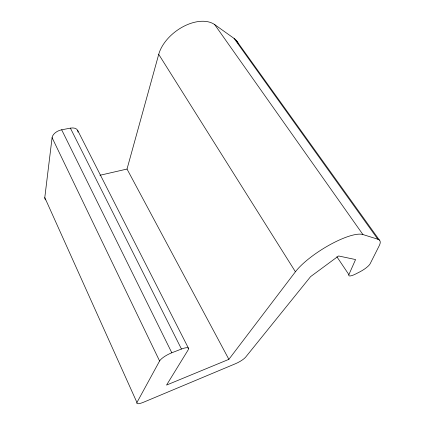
<?xml version="1.0" encoding="UTF-8"?>
<svg xmlns="http://www.w3.org/2000/svg" width="425" height="425" viewBox="0 0 425 425"><rect width="100%" height="100%" fill="white"/><g stroke="black" fill="none" stroke-linecap="round" stroke-linejoin="round"><path stroke-width="0.64" d="M45.741 199.904A8.261 4.399 -22.9 0 1 44.79 197.572L52.084 137.657A9.207 5.605 -23.8 0 1 61.673 129.795L70.391 128.143A9.132 5.541 -24.5 0 1 78.019 132.106M234.085 38.431L377.82 239.206A40.789 10.418 -32.1 0 1 379.228 245.73L370.138 263.776A10.147 2.396 -32.1 0 1 359.869 271.846L355.672 273.992A10.147 2.407 -32 0 1 348.882 274.635L355.576 259.563L338.582 255.972L310.601 276.622L245.586 357.202A8.877 1.918 -29.1 0 1 235.593 363.672L143.671 402.183A9.743 2.205 -27.1 0 1 136.946 402.502L159.598 360.99A11.098 2.938 -27.6 0 1 171.806 352.782L181.459 349.031A10.992 2.895 -27.8 0 1 188.222 349.796L166.558 385.066L228.878 359.343L127.022 169.054L158.716 54.352A35.551 22.1 -36.4 0 1 183.175 26.642A35.551 22.1 -36.4 0 1 214.705 24.623L234.085 38.431A33.979 20.044 -36.5 0 1 238.053 43.175M228.878 359.343L295.423 271.772A43.084 11.719 -32 0 1 329.779 244.821A43.084 11.719 -32 0 1 362.923 234.542L377.82 239.206M99.933 175.281L127.022 169.054M236.385 40.55L379.397 240.098M214.705 24.623L362.923 234.542M336.876 256.748L348.882 274.635M158.716 54.352L295.423 271.772M77.743 130.518L188.562 348.426M70.391 128.143L181.459 349.031M61.673 129.795L171.806 352.782M52.084 137.657L159.598 360.99M44.79 197.572L136.946 402.502"/></g></svg>
